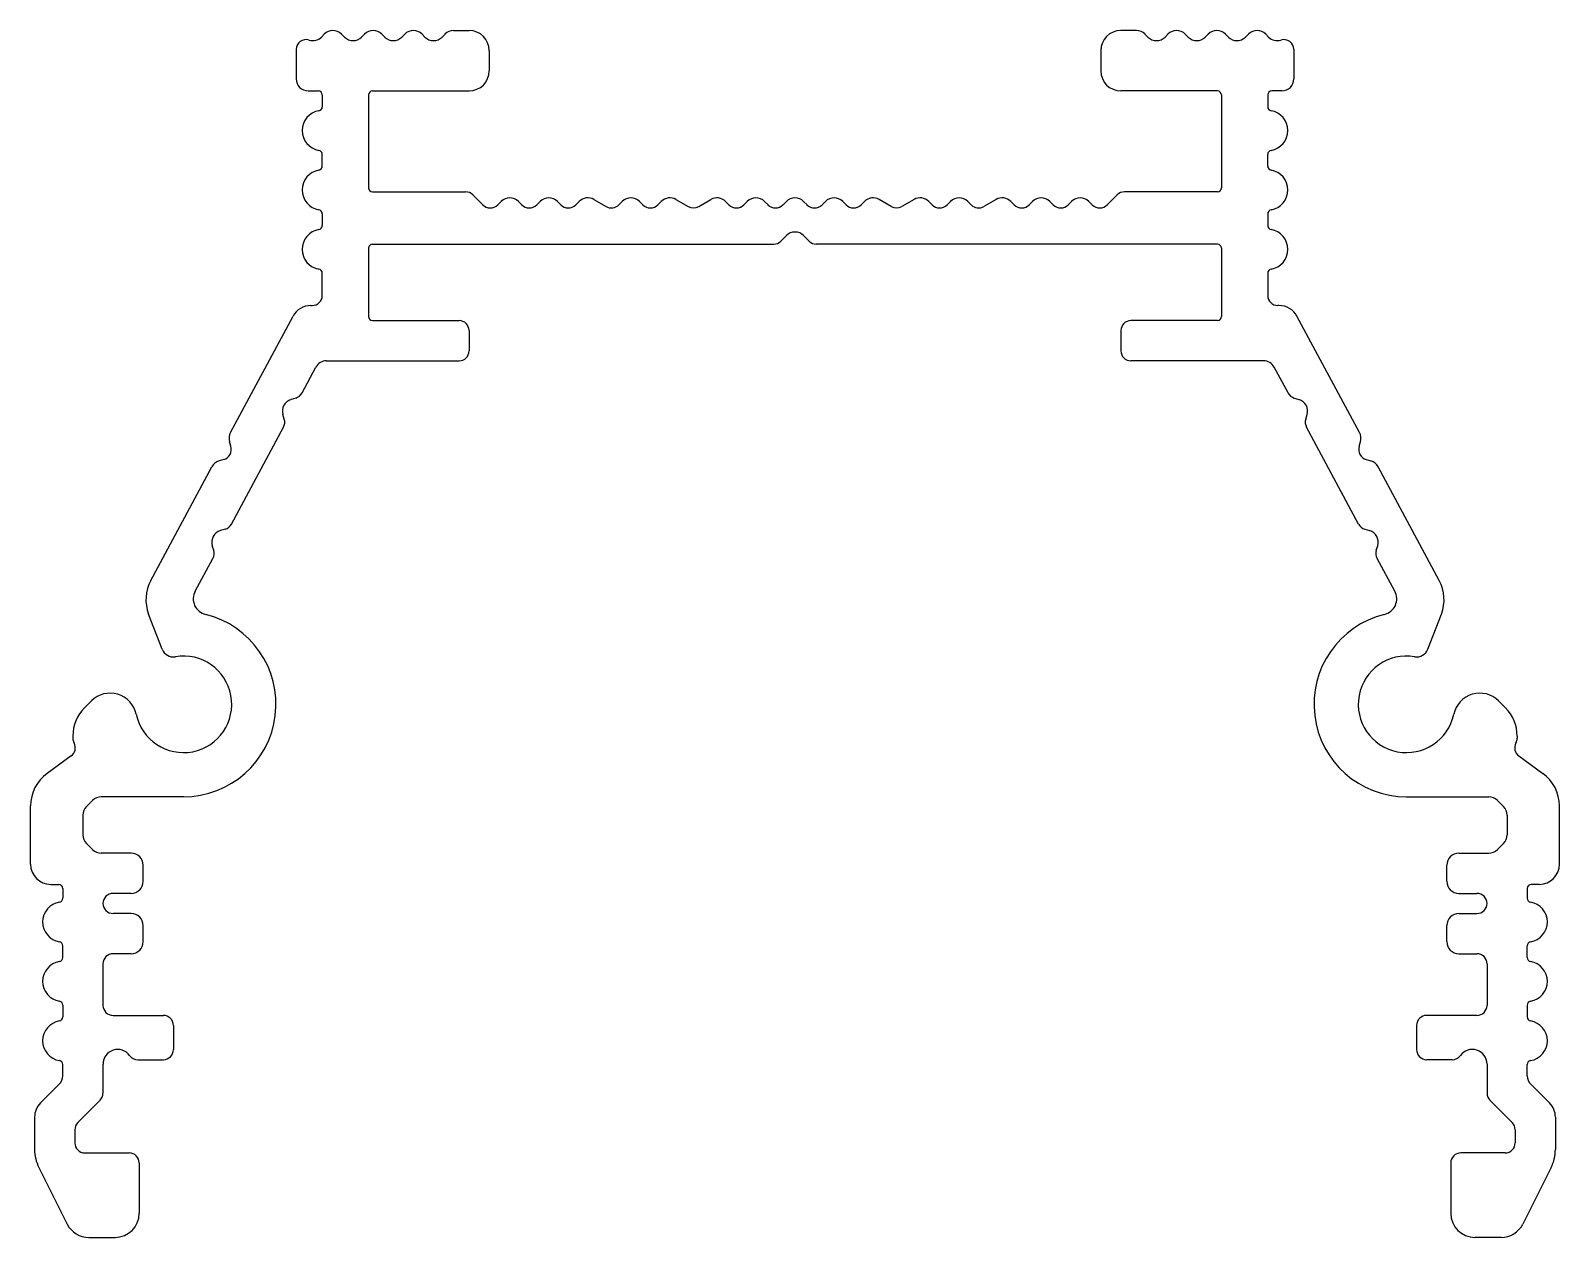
# Model space of a CAD drawing. Extents: x 1528.4 to 1566.4, y 2239.2 to 2269.2.
import ezdxf

# ---------------------------------------------------------------- set-up
doc = ezdxf.new("R2010")
doc.units = 0
doc.layers.get('0').update_dxf_attribs({"linetype": 'CONTINUOUS'})

msp = doc.modelspace()

# ---------------------------------------------------------------- linework, layer by layer
at = {"linetype": 'CONTINUOUS'}
for p, q in [((1535.636, 2269.032), (1535.709, 2269.106)), ((1536.211, 2269.032), (1536.138, 2269.106)), ((1536.636, 2269.032), (1536.709, 2269.106)), ((1537.211, 2269.032), (1537.138, 2269.106)), ((1537.636, 2269.032), (1537.709, 2269.106)), ((1538.211, 2269.032), (1538.138, 2269.106)), ((1538.636, 2269.032), (1538.709, 2269.106)), ((1538.923, 2269.195), (1539.308, 2269.195)), ((1555.893, 2269.195), (1555.508, 2269.195)), ((1556.181, 2269.032), (1556.107, 2269.106)), ((1556.605, 2269.032), (1556.678, 2269.106)), ((1557.181, 2269.032), (1557.107, 2269.106)), ((1557.605, 2269.032), (1557.678, 2269.106)), ((1558.181, 2269.032), (1558.107, 2269.106)), ((1558.605, 2269.032), (1558.678, 2269.106)), ((1559.181, 2269.032), (1559.107, 2269.106)), ((1535.008, 2268.72), (1535.008, 2267.995)), ((1539.808, 2268.695), (1539.808, 2268.195)), ((1555.008, 2268.695), (1555.008, 2268.195)), ((1559.808, 2268.72), (1559.808, 2267.995)), ((1535.308, 2267.695), (1535.558, 2267.695)), ((1535.658, 2267.595), (1535.658, 2267.301)), ((1536.808, 2267.595), (1536.808, 2265.285)), ((1536.908, 2267.695), (1539.308, 2267.695)), ((1557.908, 2267.695), (1555.508, 2267.695)), ((1558.008, 2267.595), (1558.008, 2265.285)), ((1559.158, 2267.595), (1559.158, 2267.301)), ((1559.508, 2267.695), (1559.258, 2267.695)), ((1535.658, 2265.825), (1535.658, 2266.118)), ((1559.158, 2265.825), (1559.158, 2266.118)), ((1536.908, 2265.185), (1539.22, 2265.185)), ((1557.908, 2265.185), (1555.596, 2265.185)), ((1539.647, 2264.863), (1539.397, 2265.112)), ((1540.02, 2264.863), (1540.103, 2264.947)), ((1540.617, 2264.863), (1540.533, 2264.947)), ((1540.99, 2264.863), (1541.073, 2264.947)), ((1541.587, 2264.863), (1541.503, 2264.947)), ((1541.96, 2264.863), (1542.043, 2264.947)), ((1542.41, 2264.995), (1542.711, 2264.821)), ((1543.03, 2264.863), (1543.113, 2264.947)), ((1543.627, 2264.863), (1543.543, 2264.947)), ((1544, 2264.863), (1544.083, 2264.947)), ((1544.45, 2264.995), (1544.751, 2264.821)), ((1545.015, 2264.821), (1545.316, 2264.995)), ((1545.767, 2264.863), (1545.683, 2264.947)), ((1546.14, 2264.863), (1546.223, 2264.947)), ((1546.737, 2264.863), (1546.653, 2264.947)), ((1547.11, 2264.863), (1547.193, 2264.947)), ((1547.707, 2264.863), (1547.623, 2264.947)), ((1548.08, 2264.863), (1548.163, 2264.947)), ((1548.677, 2264.863), (1548.593, 2264.947)), ((1549.05, 2264.863), (1549.133, 2264.947)), ((1549.801, 2264.821), (1549.5, 2264.995)), ((1550.366, 2264.995), (1550.065, 2264.821)), ((1550.817, 2264.863), (1550.733, 2264.947)), ((1551.19, 2264.863), (1551.273, 2264.947)), ((1551.787, 2264.863), (1551.703, 2264.947)), ((1552.406, 2264.995), (1552.105, 2264.821)), ((1552.857, 2264.863), (1552.773, 2264.947)), ((1553.23, 2264.863), (1553.313, 2264.947)), ((1553.827, 2264.863), (1553.743, 2264.947)), ((1554.2, 2264.863), (1554.283, 2264.947)), ((1554.797, 2264.863), (1554.713, 2264.947)), ((1555.17, 2264.863), (1555.419, 2265.112)), ((1535.658, 2264.641), (1535.658, 2264.348)), ((1559.158, 2264.641), (1559.158, 2264.348)), ((1547.056, 2263.959), (1547.193, 2264.097)), ((1547.761, 2263.959), (1547.623, 2264.097)), ((1536.808, 2263.785), (1536.808, 2262.085)), ((1536.908, 2263.885), (1546.879, 2263.885)), ((1557.908, 2263.885), (1547.937, 2263.885)), ((1558.008, 2263.785), (1558.008, 2262.085)), ((1535.658, 2262.61), (1535.658, 2263.165)), ((1559.158, 2263.165), (1559.158, 2262.61)), ((1535.374, 2262.36), (1535.408, 2262.36)), ((1559.443, 2262.36), (1559.408, 2262.36)), ((1533.376, 2259.205), (1534.933, 2262.097)), ((1536.908, 2261.985), (1539.058, 2261.985)), ((1557.908, 2261.985), (1555.758, 2261.985)), ((1561.44, 2259.205), (1559.883, 2262.097)), ((1539.308, 2261.735), (1539.308, 2261.235)), ((1555.508, 2261.735), (1555.508, 2261.235)), ((1535.155, 2260.188), (1535.499, 2260.828)), ((1535.763, 2260.985), (1539.058, 2260.985)), ((1559.053, 2260.985), (1555.758, 2260.985)), ((1559.662, 2260.188), (1559.317, 2260.828)), ((1534.998, 2260.06), (1534.885, 2260.026)), ((1559.818, 2260.06), (1559.932, 2260.026)), ((1534.715, 2259.534), (1534.681, 2259.648)), ((1560.101, 2259.534), (1560.135, 2259.648)), ((1533.399, 2256.928), (1534.695, 2259.334)), ((1561.417, 2256.928), (1560.121, 2259.334)), ((1533.387, 2258.86), (1533.353, 2258.974)), ((1561.429, 2258.86), (1561.464, 2258.974)), ((1531.394, 2255.525), (1532.916, 2258.351)), ((1533.21, 2258.532), (1533.096, 2258.498)), ((1561.606, 2258.532), (1561.72, 2258.498)), ((1563.422, 2255.525), (1561.9, 2258.351)), ((1533.243, 2256.8), (1533.129, 2256.766)), ((1561.574, 2256.8), (1561.687, 2256.766)), ((1532.5, 2255.258), (1532.939, 2256.074)), ((1532.96, 2256.275), (1532.925, 2256.388)), ((1561.857, 2256.275), (1561.891, 2256.388)), ((1562.316, 2255.258), (1561.877, 2256.074)), ((1531.679, 2253.818), (1531.342, 2254.691)), ((1563.137, 2253.818), (1563.474, 2254.691)), ((1529.751, 2252.361), (1529.92, 2252.53)), ((1565.065, 2252.361), (1564.896, 2252.53)), ((1529.458, 2251.654), (1529.458, 2251.606)), ((1565.358, 2251.654), (1565.358, 2251.606)), ((1529.417, 2251.163), (1528.821, 2250.73)), ((1565.4, 2251.163), (1565.996, 2250.73)), ((1529.796, 2249.904), (1529.951, 2250.059)), ((1532.208, 2250.147), (1530.163, 2250.147)), ((1562.608, 2250.147), (1564.653, 2250.147)), ((1565.02, 2249.904), (1564.865, 2250.059)), ((1528.408, 2248.471), (1528.408, 2249.921)), ((1529.708, 2249.691), (1529.708, 2249.202)), ((1565.108, 2249.691), (1565.108, 2249.202)), ((1566.408, 2248.471), (1566.408, 2249.921)), ((1529.796, 2248.99), (1529.951, 2248.835)), ((1565.02, 2248.99), (1564.865, 2248.835)), ((1530.908, 2248.747), (1530.163, 2248.747)), ((1563.908, 2248.747), (1564.653, 2248.747)), ((1531.208, 2248.047), (1531.208, 2248.447)), ((1563.608, 2248.047), (1563.608, 2248.447)), ((1528.908, 2247.971), (1529.108, 2247.971)), ((1529.208, 2247.871), (1529.208, 2247.627)), ((1530.908, 2247.747), (1530.458, 2247.747)), ((1563.908, 2247.747), (1564.358, 2247.747)), ((1565.608, 2247.871), (1565.608, 2247.627)), ((1565.908, 2247.971), (1565.708, 2247.971)), ((1530.908, 2247.247), (1530.458, 2247.247)), ((1531.208, 2246.547), (1531.208, 2246.947)), ((1563.608, 2246.547), (1563.608, 2246.947)), ((1563.908, 2247.247), (1564.358, 2247.247)), ((1529.208, 2246.151), (1529.208, 2246.444)), ((1530.908, 2246.247), (1530.458, 2246.247)), ((1563.908, 2246.247), (1564.358, 2246.247)), ((1565.608, 2246.151), (1565.608, 2246.444)), ((1530.208, 2245.997), (1530.208, 2244.963)), ((1564.608, 2245.997), (1564.608, 2244.963)), ((1529.208, 2244.967), (1529.208, 2244.674)), ((1530.458, 2244.713), (1531.708, 2244.713)), ((1564.358, 2244.713), (1563.108, 2244.713)), ((1565.608, 2244.967), (1565.608, 2244.674)), ((1531.958, 2244.463), (1531.958, 2243.863)), ((1562.858, 2244.463), (1562.858, 2243.863)), ((1531.073, 2243.613), (1531.708, 2243.613)), ((1563.743, 2243.613), (1563.108, 2243.613)), ((1529.208, 2243.215), (1529.208, 2243.491)), ((1530.208, 2243.503), (1530.208, 2242.78)), ((1564.608, 2243.503), (1564.608, 2242.78)), ((1565.608, 2243.215), (1565.608, 2243.491)), ((1528.655, 2242.537), (1529.12, 2243.002)), ((1566.162, 2242.537), (1565.696, 2243.002)), ((1529.581, 2242.049), (1530.135, 2242.603)), ((1565.235, 2242.049), (1564.681, 2242.603)), ((1528.508, 2242.183), (1528.508, 2241.38)), ((1566.308, 2242.183), (1566.308, 2241.38)), ((1529.508, 2241.872), (1529.508, 2241.545)), ((1565.308, 2241.872), (1565.308, 2241.545)), ((1529.758, 2241.295), (1530.858, 2241.295)), ((1565.058, 2241.295), (1563.958, 2241.295)), ((1528.614, 2240.932), (1529.319, 2239.526)), ((1531.108, 2241.045), (1531.108, 2239.795)), ((1563.708, 2241.045), (1563.708, 2239.795)), ((1566.202, 2240.932), (1565.498, 2239.526)), ((1529.855, 2239.195), (1530.508, 2239.195)), ((1564.961, 2239.195), (1564.308, 2239.195))]:
    msp.add_line(p, q, dxfattribs=at)
for centre, radius, start, end in [((1535.423, 2269.245), 0.3, 252.4975, 315), ((1535.923, 2268.891), 0.304, 45, 135), ((1536.423, 2269.245), 0.3, 225, 315), ((1536.923, 2268.891), 0.304, 45, 135), ((1537.423, 2269.245), 0.3, 225, 315), ((1537.923, 2268.891), 0.304, 45, 135), ((1538.423, 2269.245), 0.3, 225, 315), ((1538.923, 2268.891), 0.304, 90, 135), ((1539.308, 2268.695), 0.5, 0, 90), ((1555.508, 2268.695), 0.5, 90, 180), ((1555.893, 2268.891), 0.304, 45, 90), ((1556.393, 2269.245), 0.3, 225, 315), ((1556.893, 2268.891), 0.304, 45, 135), ((1557.393, 2269.245), 0.3, 225, 315), ((1557.893, 2268.891), 0.304, 45, 135), ((1558.393, 2269.245), 0.3, 225, 315), ((1558.893, 2268.891), 0.304, 45, 135), ((1559.393, 2269.245), 0.3, 225, 287.5025), ((1535.258, 2268.72), 0.25, 72.4975, 180), ((1559.558, 2268.72), 0.25, 0, 107.5025), ((1535.308, 2267.995), 0.3, 180, 270), ((1539.308, 2268.195), 0.5, 270, 0), ((1555.508, 2268.195), 0.5, 180, 270), ((1559.508, 2267.995), 0.3, 270, 360), ((1535.558, 2267.595), 0.1, 0, 90), ((1536.908, 2267.595), 0.1, 90, 180), ((1557.908, 2267.595), 0.1, 0, 90), ((1559.258, 2267.595), 0.1, 90, 180), ((1535.658, 2266.71), 0.5, 99.5941, 260.4059), ((1535.558, 2267.301), 0.1, 279.5941, 0), ((1559.258, 2267.301), 0.1, 180, 260.4059), ((1559.158, 2266.71), 0.5, 279.5941, 80.4059), ((1535.558, 2266.118), 0.1, 0, 80.4059), ((1559.258, 2266.118), 0.1, 99.5941, 180), ((1535.658, 2265.233), 0.5, 99.5941, 260.4059), ((1535.558, 2265.825), 0.1, 279.5941, 360), ((1559.258, 2265.825), 0.1, 180, 260.4059), ((1559.158, 2265.233), 0.5, 279.5941, 80.4059), ((1536.908, 2265.285), 0.1, 180, 270), ((1539.22, 2264.935), 0.25, 45, 90), ((1555.596, 2264.935), 0.25, 90, 135), ((1557.908, 2265.285), 0.1, 270, 360), ((1539.833, 2265.049), 0.264, 225, 315), ((1540.318, 2264.732), 0.304, 45, 135), ((1540.803, 2265.049), 0.264, 225, 315), ((1541.288, 2264.732), 0.304, 45, 135), ((1541.773, 2265.049), 0.264, 225, 315), ((1542.258, 2264.732), 0.304, 59.9974, 135), ((1542.843, 2265.049), 0.264, 239.9974, 315), ((1543.328, 2264.732), 0.304, 45, 135), ((1543.813, 2265.049), 0.264, 225, 315), ((1544.298, 2264.732), 0.304, 59.9974, 135), ((1544.883, 2265.049), 0.264, 239.9974, 300.0026), ((1545.468, 2264.732), 0.304, 45, 120.0026), ((1545.953, 2265.049), 0.264, 225, 315), ((1546.438, 2264.732), 0.304, 45, 135), ((1546.923, 2265.049), 0.264, 225, 315), ((1547.408, 2264.732), 0.304, 90, 135), ((1547.408, 2264.732), 0.304, 45, 90), ((1547.893, 2265.049), 0.264, 225, 315), ((1548.378, 2264.732), 0.304, 45, 135), ((1548.863, 2265.049), 0.264, 225, 315), ((1549.348, 2264.732), 0.304, 59.9974, 135), ((1549.933, 2265.049), 0.264, 239.9974, 300.0026), ((1550.518, 2264.732), 0.304, 45, 120.0026), ((1551.003, 2265.049), 0.264, 225, 315), ((1551.488, 2264.732), 0.304, 45, 135), ((1551.973, 2265.049), 0.264, 225, 300.0026), ((1552.558, 2264.732), 0.304, 45, 120.0026), ((1553.043, 2265.049), 0.264, 225, 315), ((1553.528, 2264.732), 0.304, 45, 135), ((1554.013, 2265.049), 0.264, 225, 315), ((1554.498, 2264.732), 0.304, 45, 135), ((1554.983, 2265.049), 0.264, 225, 315), ((1535.558, 2264.641), 0.1, 0, 80.4059), ((1559.258, 2264.641), 0.1, 99.5941, 180), ((1535.658, 2263.756), 0.5, 99.5941, 260.4059), ((1535.558, 2264.348), 0.1, 279.5941, 0), ((1547.408, 2263.882), 0.304, 90, 135), ((1547.408, 2263.882), 0.304, 45, 90), ((1559.258, 2264.348), 0.1, 180, 260.4059), ((1559.158, 2263.756), 0.5, 279.5941, 80.4059), ((1536.908, 2263.785), 0.1, 90, 180), ((1546.879, 2264.135), 0.25, 270, 315), ((1547.937, 2264.135), 0.25, 225, 270), ((1557.908, 2263.785), 0.1, 0, 90), ((1535.558, 2263.165), 0.1, 0, 80.4059), ((1559.258, 2263.165), 0.1, 99.5941, 180), ((1535.408, 2262.61), 0.25, 270, 360), ((1559.408, 2262.61), 0.25, 180, 270), ((1535.374, 2261.86), 0.5, 90, 151.6951), ((1559.443, 2261.86), 0.5, 28.3049, 90), ((1536.908, 2262.085), 0.1, 180, 270), ((1539.058, 2261.735), 0.25, 0, 90), ((1555.758, 2261.735), 0.25, 90, 180), ((1557.908, 2262.085), 0.1, 270, 360), ((1539.058, 2261.235), 0.25, 270, 360), ((1555.758, 2261.235), 0.25, 180, 270), ((1535.763, 2260.685), 0.3, 90, 151.6951), ((1559.053, 2260.685), 0.3, 28.3049, 90), ((1534.972, 2259.735), 0.304, 106.6951, 196.6951), ((1534.922, 2260.313), 0.264, 286.6951, 331.6951), ((1559.894, 2260.313), 0.264, 208.3049, 253.3049), ((1559.844, 2259.735), 0.304, 343.3049, 73.3049), ((1534.462, 2259.459), 0.264, 331.6951, 16.6951), ((1560.354, 2259.459), 0.264, 163.3049, 208.3049), ((1533.643, 2259.061), 0.304, 151.6951, 196.6951), ((1561.173, 2259.061), 0.304, 343.3049, 28.3049), ((1533.134, 2258.785), 0.264, 286.6951, 16.6951), ((1561.682, 2258.785), 0.264, 163.3049, 253.3049), ((1533.183, 2258.207), 0.304, 106.6951, 151.6951), ((1561.633, 2258.207), 0.304, 28.3049, 73.3049), ((1533.167, 2257.053), 0.264, 286.6951, 331.6951), ((1561.649, 2257.053), 0.264, 208.3049, 253.3049), ((1533.216, 2256.475), 0.304, 106.6951, 196.6951), ((1561.6, 2256.475), 0.304, 343.3049, 73.3049), ((1532.707, 2256.199), 0.264, 331.6951, 16.6951), ((1562.109, 2256.199), 0.264, 163.3049, 208.3049), ((1532.275, 2255.051), 1, 151.6951, 201.1091), ((1562.541, 2255.051), 1, 338.8909, 28.3049), ((1532.852, 2255.069), 0.4, 151.6951, 256.199), ((1561.964, 2255.069), 0.4, 283.801, 28.3049), ((1532.208, 2252.447), 2.3, 270, 76.199), ((1562.608, 2252.447), 2.3, 103.801, 270), ((1531.959, 2253.926), 0.3, 201.1091, 279.5722), ((1562.858, 2253.926), 0.3, 260.4278, 338.8909), ((1532.208, 2252.447), 1.2, 191.9084, 99.5722), ((1562.608, 2252.447), 1.2, 80.4278, 348.0916), ((1530.387, 2252.063), 0.661, 11.9084, 135), ((1564.429, 2252.063), 0.661, 45, 168.0916), ((1530.458, 2251.654), 1, 135, 180), ((1564.358, 2251.654), 1, 0, 45), ((1529.708, 2251.606), 0.25, 180, 208.7367), ((1565.108, 2251.606), 0.25, 331.2633, 0), ((1529.27, 2251.365), 0.25, 305.9836, 28.7367), ((1565.546, 2251.365), 0.25, 151.2633, 234.0164), ((1529.408, 2249.921), 1, 125.9836, 180), ((1565.408, 2249.921), 1, 0, 54.0164), ((1530.163, 2249.847), 0.3, 90, 135), ((1564.653, 2249.847), 0.3, 45, 90), ((1530.008, 2249.691), 0.3, 135, 180), ((1564.808, 2249.691), 0.3, 0, 45), ((1530.008, 2249.202), 0.3, 180, 225), ((1564.808, 2249.202), 0.3, 315, 360), ((1528.908, 2248.471), 0.5, 180, 270), ((1530.163, 2249.047), 0.3, 225, 270), ((1530.908, 2248.447), 0.3, 0, 90), ((1563.908, 2248.447), 0.3, 90, 180), ((1564.653, 2249.047), 0.3, 270, 315), ((1565.908, 2248.471), 0.5, 270, 0), ((1529.108, 2247.871), 0.1, 0, 90), ((1530.458, 2247.497), 0.25, 90, 180), ((1530.908, 2248.047), 0.3, 270, 360), ((1563.908, 2248.047), 0.3, 180, 270), ((1564.358, 2247.497), 0.25, 0, 90), ((1565.708, 2247.871), 0.1, 90, 180), ((1529.208, 2247.036), 0.5, 99.5941, 260.4059), ((1529.108, 2247.627), 0.1, 279.5941, 0), ((1530.458, 2247.497), 0.25, 180, 270), ((1564.358, 2247.497), 0.25, 270, 0), ((1565.708, 2247.627), 0.1, 180, 260.4059), ((1565.608, 2247.036), 0.5, 279.5941, 80.4059), ((1530.908, 2246.947), 0.3, 0, 90), ((1563.908, 2246.947), 0.3, 90, 180), ((1529.108, 2246.444), 0.1, 0, 80.4059), ((1530.458, 2245.997), 0.25, 90, 180), ((1530.908, 2246.547), 0.3, 270, 360), ((1563.908, 2246.547), 0.3, 180, 270), ((1564.358, 2245.997), 0.25, 0, 90), ((1565.708, 2246.444), 0.1, 99.5941, 180), ((1529.208, 2245.559), 0.5, 99.5941, 260.4059), ((1529.108, 2246.151), 0.1, 279.5941, 360), ((1565.708, 2246.151), 0.1, 180, 260.4059), ((1565.608, 2245.559), 0.5, 279.5941, 80.4059), ((1529.108, 2244.967), 0.1, 0, 80.4059), ((1565.708, 2244.967), 0.1, 99.5941, 180), ((1529.108, 2244.674), 0.1, 279.5941, 360), ((1530.458, 2244.963), 0.25, 180, 270), ((1531.708, 2244.463), 0.25, 0, 90), ((1563.108, 2244.463), 0.25, 90, 180), ((1564.358, 2244.963), 0.25, 270, 360), ((1565.708, 2244.674), 0.1, 180, 260.4059), ((1529.208, 2244.082), 0.5, 99.5941, 260.4059), ((1565.608, 2244.082), 0.5, 279.5941, 80.4059), ((1529.108, 2243.491), 0.1, 0, 80.4059), ((1530.574, 2243.503), 0.365, 35.7612, 180), ((1531.073, 2243.863), 0.25, 215.7612, 270), ((1531.708, 2243.863), 0.25, 270, 360), ((1563.108, 2243.863), 0.25, 180, 270), ((1563.743, 2243.863), 0.25, 270, 324.2388), ((1564.243, 2243.503), 0.365, 0, 144.2388), ((1565.708, 2243.491), 0.1, 99.5941, 180), ((1528.908, 2243.215), 0.3, 315, 360), ((1565.908, 2243.215), 0.3, 180, 225), ((1529.958, 2242.78), 0.25, 315, 0), ((1564.858, 2242.78), 0.25, 180, 225), ((1529.008, 2242.183), 0.5, 135, 180), ((1565.808, 2242.183), 0.5, 0, 45), ((1529.758, 2241.872), 0.25, 135, 180), ((1565.058, 2241.872), 0.25, 0, 45), ((1529.508, 2241.38), 1, 180, 206.6127), ((1529.758, 2241.545), 0.25, 180, 270), ((1530.858, 2241.045), 0.25, 0, 90), ((1563.958, 2241.045), 0.25, 90, 180), ((1565.058, 2241.545), 0.25, 270, 360), ((1565.308, 2241.38), 1, 333.3873, 0), ((1530.508, 2239.795), 0.6, 270, 360), ((1564.308, 2239.795), 0.6, 180, 270), ((1529.855, 2239.795), 0.6, 206.6127, 270), ((1564.961, 2239.795), 0.6, 270, 333.3873)]:
    msp.add_arc(centre, radius, start, end, dxfattribs=at)

doc.saveas('drawing.dxf')
